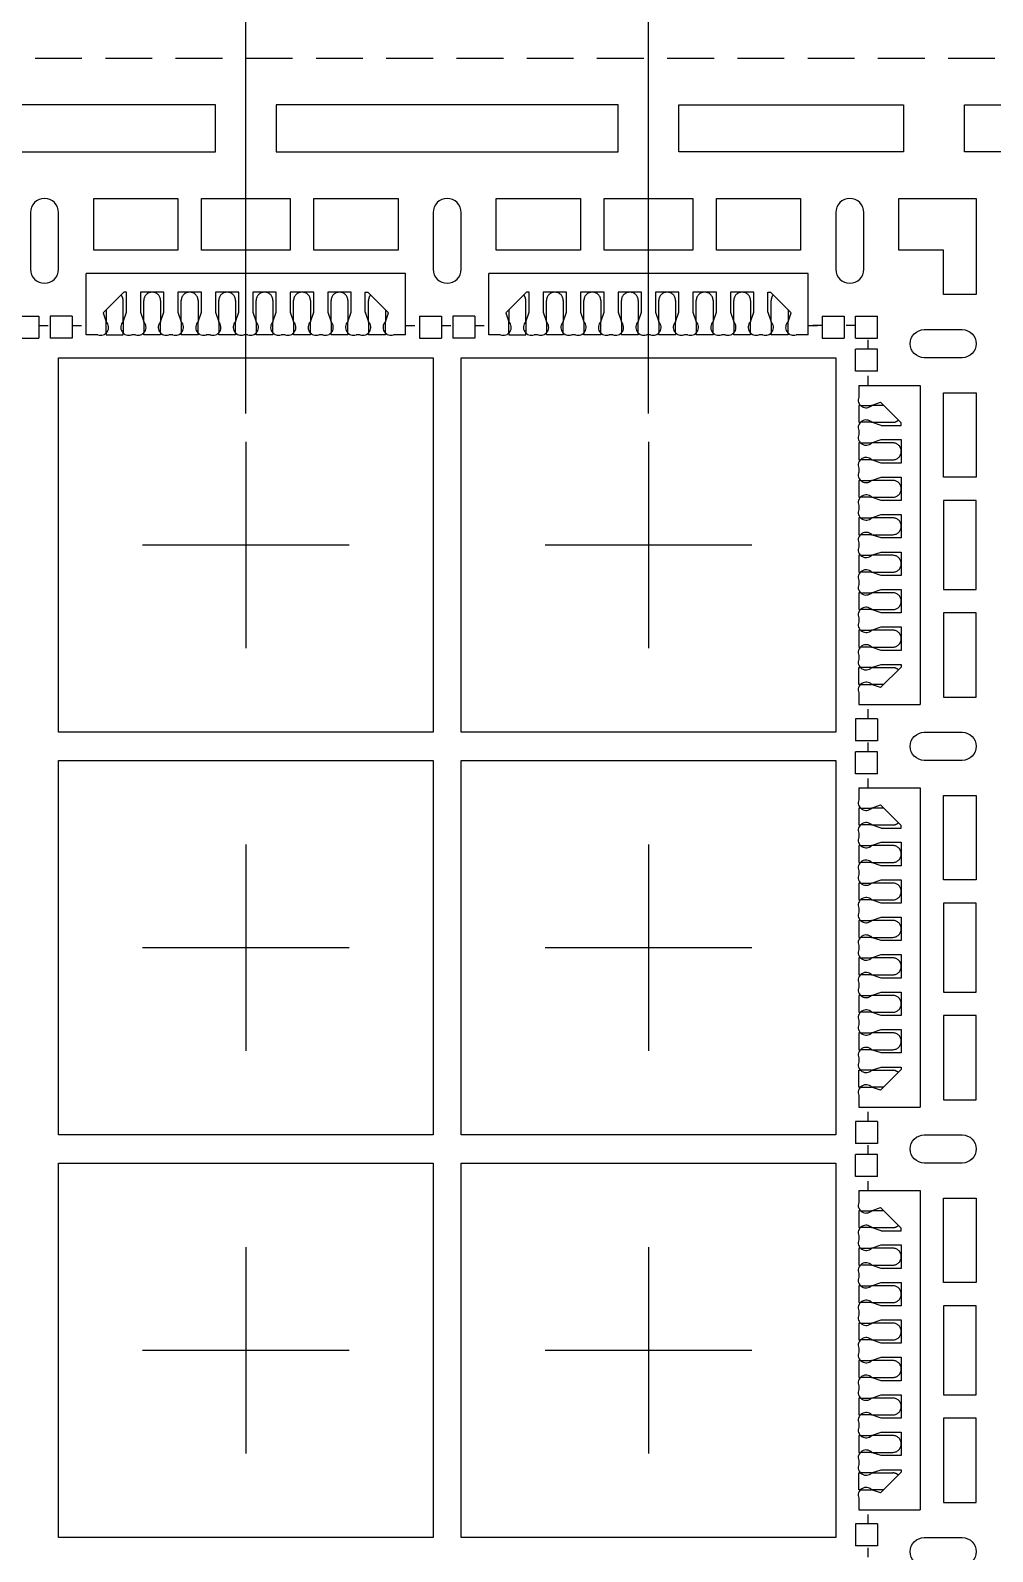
# Model space of a CAD drawing. Extents: x -140 to 1972, y -487 to -95.
# Drawn here: x 1821.34 to 1831.61, y -297.09 to -280.85 of the extents above; entities that cross this region are included whole.
import ezdxf

# ---------------------------------------------------------------- set-up
doc = ezdxf.new("R2010")
doc.units = 0
doc.header["$LTSCALE"] = 5
doc.header["$MEASUREMENT"] = 0
doc.linetypes.add('CENTER', pattern=[2, 1.25, -0.25, 0.25, -0.25])
doc.linetypes.add('HIDDEN', pattern=[0.375, 0.25, -0.125])
doc.layers.get('0').update_dxf_attribs({"linetype": 'CONTINUOUS'})
doc.layers.add('1', color=7, linetype='CONTINUOUS')
doc.layers.add('1D', color=4, linetype='CONTINUOUS')

msp = doc.modelspace()

# ---------------------------------------------------------------- linework, layer by layer
for p, q in [((1830.15, -283.898, -0.029), (1830.385, -283.898, -0.029)), ((1830.15, -284.133, -0.029), (1830.15, -283.898, -0.029)), ((1830.385, -284.133, -0.029), (1830.385, -283.898, -0.029)), ((1830.15, -284.133, -0.029), (1830.385, -284.133, -0.029))]:
    msp.add_line(p, q)
at = {"layer": '1', "color": 7}
for p, q in [((1825.345, -283.443, -0.029), (1821.935, -283.443, -0.029)), ((1821.935, -284.098, -0.029), (1821.935, -283.443, -0.029)), ((1825.345, -284.098, -0.029), (1825.345, -283.443, -0.029)), ((1829.645, -283.443, -0.029), (1826.235, -283.443, -0.029)), ((1826.235, -284.098, -0.029), (1826.235, -283.443, -0.029)), ((1829.645, -284.098, -0.029), (1829.645, -283.443, -0.029)), ((1822.365, -283.643, -0.029), (1822.337, -283.643, -0.029)), ((1822.765, -283.643, -0.029), (1822.515, -283.643, -0.029)), ((1823.165, -283.643, -0.029), (1822.915, -283.643, -0.029)), ((1823.565, -283.643, -0.029), (1823.315, -283.643, -0.029)), ((1823.965, -283.643, -0.029), (1823.715, -283.643, -0.029)), ((1824.365, -283.643, -0.029), (1824.115, -283.643, -0.029)), ((1824.765, -283.643, -0.029), (1824.515, -283.643, -0.029)), ((1824.915, -283.643, -0.029), (1824.942, -283.643, -0.029)), ((1826.665, -283.643, -0.029), (1826.637, -283.643, -0.029)), ((1827.065, -283.643, -0.029), (1826.815, -283.643, -0.029)), ((1827.465, -283.643, -0.029), (1827.215, -283.643, -0.029)), ((1827.865, -283.643, -0.029), (1827.615, -283.643, -0.029)), ((1828.265, -283.643, -0.029), (1828.015, -283.643, -0.029)), ((1828.665, -283.643, -0.029), (1828.415, -283.643, -0.029)), ((1829.065, -283.643, -0.029), (1828.815, -283.643, -0.029)), ((1829.215, -283.643, -0.029), (1829.242, -283.643, -0.029)), ((1830.185, -284.638, -0.029), (1830.84, -284.638, -0.029)), ((1830.84, -284.638, -0.029), (1830.84, -288.048, -0.029)), ((1830.64, -285.068, -0.029), (1830.64, -285.04, -0.029)), ((1830.64, -285.218, -0.029), (1830.64, -285.468, -0.029)), ((1830.64, -285.618, -0.029), (1830.64, -285.868, -0.029)), ((1830.64, -286.018, -0.029), (1830.64, -286.268, -0.029)), ((1830.64, -286.418, -0.029), (1830.64, -286.668, -0.029)), ((1830.64, -286.818, -0.029), (1830.64, -287.068, -0.029)), ((1830.64, -287.218, -0.029), (1830.64, -287.468, -0.029)), ((1830.64, -287.618, -0.029), (1830.64, -287.646, -0.029)), ((1830.185, -288.048, -0.029), (1830.84, -288.048, -0.029)), ((1830.185, -288.938, -0.029), (1830.84, -288.938, -0.029)), ((1830.84, -288.938, -0.029), (1830.84, -292.348, -0.029)), ((1830.64, -289.368, -0.029), (1830.64, -289.34, -0.029)), ((1830.64, -289.518, -0.029), (1830.64, -289.768, -0.029)), ((1830.64, -289.918, -0.029), (1830.64, -290.168, -0.029)), ((1830.64, -290.318, -0.029), (1830.64, -290.568, -0.029)), ((1830.64, -290.718, -0.029), (1830.64, -290.968, -0.029)), ((1830.64, -291.118, -0.029), (1830.64, -291.368, -0.029)), ((1830.64, -291.518, -0.029), (1830.64, -291.768, -0.029)), ((1830.64, -291.918, -0.029), (1830.64, -291.946, -0.029)), ((1830.185, -292.348, -0.029), (1830.84, -292.348, -0.029)), ((1830.185, -293.238, -0.029), (1830.84, -293.238, -0.029)), ((1830.84, -293.238, -0.029), (1830.84, -296.648, -0.029)), ((1830.64, -293.668, -0.029), (1830.64, -293.64, -0.029)), ((1830.64, -293.818, -0.029), (1830.64, -294.068, -0.029)), ((1830.64, -294.218, -0.029), (1830.64, -294.468, -0.029)), ((1830.64, -294.618, -0.029), (1830.64, -294.868, -0.029)), ((1830.64, -295.018, -0.029), (1830.64, -295.268, -0.029)), ((1830.64, -295.418, -0.029), (1830.64, -295.668, -0.029)), ((1830.64, -295.818, -0.029), (1830.64, -296.068, -0.029)), ((1830.64, -296.218, -0.029), (1830.64, -296.246, -0.029)), ((1830.185, -296.648, -0.029), (1830.84, -296.648, -0.029))]:
    msp.add_line(p, q, dxfattribs=at)
at = {"layer": '1'}
for p, q in [((1822.337, -283.643, -0.029), (1822.116, -283.863, -0.029)), ((1822.365, -283.858, -0.029), (1822.365, -283.643, -0.029)), ((1822.515, -283.643, -0.029), (1822.515, -283.858, -0.029)), ((1822.765, -283.858, -0.029), (1822.765, -283.643, -0.029)), ((1822.915, -283.643, -0.029), (1822.915, -283.858, -0.029)), ((1823.165, -283.858, -0.029), (1823.165, -283.643, -0.029)), ((1823.315, -283.643, -0.029), (1823.315, -283.858, -0.029)), ((1823.565, -283.858, -0.029), (1823.565, -283.643, -0.029)), ((1823.715, -283.643, -0.029), (1823.715, -283.858, -0.029)), ((1823.965, -283.858, -0.029), (1823.965, -283.643, -0.029)), ((1824.115, -283.643, -0.029), (1824.115, -283.858, -0.029)), ((1824.365, -283.858, -0.029), (1824.365, -283.643, -0.029)), ((1824.515, -283.643, -0.029), (1824.515, -283.858, -0.029)), ((1824.765, -283.858, -0.029), (1824.765, -283.643, -0.029)), ((1824.915, -283.858, -0.029), (1824.915, -283.643, -0.029)), ((1824.942, -283.643, -0.029), (1825.163, -283.863, -0.029)), ((1826.637, -283.643, -0.029), (1826.416, -283.863, -0.029)), ((1826.665, -283.858, -0.029), (1826.665, -283.643, -0.029)), ((1826.815, -283.643, -0.029), (1826.815, -283.858, -0.029)), ((1827.065, -283.858, -0.029), (1827.065, -283.643, -0.029)), ((1827.215, -283.643, -0.029), (1827.215, -283.858, -0.029)), ((1827.465, -283.858, -0.029), (1827.465, -283.643, -0.029)), ((1827.615, -283.643, -0.029), (1827.615, -283.858, -0.029)), ((1827.865, -283.858, -0.029), (1827.865, -283.643, -0.029)), ((1828.015, -283.643, -0.029), (1828.015, -283.858, -0.029)), ((1828.265, -283.858, -0.029), (1828.265, -283.643, -0.029)), ((1828.415, -283.643, -0.029), (1828.415, -283.858, -0.029)), ((1828.665, -283.858, -0.029), (1828.665, -283.643, -0.029)), ((1828.815, -283.643, -0.029), (1828.815, -283.858, -0.029)), ((1829.065, -283.858, -0.029), (1829.065, -283.643, -0.029)), ((1829.215, -283.858, -0.029), (1829.215, -283.643, -0.029)), ((1829.242, -283.643, -0.029), (1829.463, -283.863, -0.029)), ((1821.195, -283.898, -0.029), (1821.43, -283.898, -0.029)), ((1821.43, -283.898, -0.029), (1821.43, -284.133, -0.029)), ((1821.55, -283.898, -0.029), (1821.55, -284.133, -0.029)), ((1821.785, -283.898, -0.029), (1821.55, -283.898, -0.029)), ((1821.785, -283.898, -0.029), (1821.785, -284.133, -0.029)), ((1822.116, -283.863, -0.029), (1822.15, -283.959, -0.029)), ((1822.15, -284.079, -0.029), (1822.15, -283.959, -0.029)), ((1822.33, -283.959, -0.029), (1822.365, -283.858, -0.029)), ((1822.33, -283.959, -0.029), (1822.33, -284.079, -0.029)), ((1822.515, -283.858, -0.029), (1822.55, -283.959, -0.029)), ((1822.55, -283.959, -0.029), (1822.55, -284.079, -0.029)), ((1822.73, -283.959, -0.029), (1822.765, -283.858, -0.029)), ((1822.73, -284.079, -0.029), (1822.73, -283.959, -0.029)), ((1822.915, -283.858, -0.029), (1822.95, -283.959, -0.029)), ((1822.95, -283.959, -0.029), (1822.95, -284.079, -0.029)), ((1823.13, -283.959, -0.029), (1823.165, -283.858, -0.029)), ((1823.13, -284.079, -0.029), (1823.13, -283.959, -0.029)), ((1823.315, -283.858, -0.029), (1823.35, -283.959, -0.029)), ((1823.35, -283.959, -0.029), (1823.35, -284.079, -0.029)), ((1823.53, -283.959, -0.029), (1823.565, -283.858, -0.029)), ((1823.53, -284.079, -0.029), (1823.53, -283.959, -0.029)), ((1823.715, -283.858, -0.029), (1823.75, -283.959, -0.029)), ((1823.75, -283.959, -0.029), (1823.75, -284.079, -0.029)), ((1823.93, -283.959, -0.029), (1823.965, -283.858, -0.029)), ((1823.93, -284.079, -0.029), (1823.93, -283.959, -0.029)), ((1824.115, -283.858, -0.029), (1824.15, -283.959, -0.029)), ((1824.15, -283.959, -0.029), (1824.15, -284.079, -0.029)), ((1824.33, -283.959, -0.029), (1824.365, -283.858, -0.029)), ((1824.33, -284.079, -0.029), (1824.33, -283.959, -0.029)), ((1824.515, -283.858, -0.029), (1824.55, -283.959, -0.029)), ((1824.55, -283.959, -0.029), (1824.55, -284.079, -0.029)), ((1824.73, -283.959, -0.029), (1824.765, -283.858, -0.029)), ((1824.73, -284.079, -0.029), (1824.73, -283.959, -0.029)), ((1824.915, -283.858, -0.029), (1824.95, -283.959, -0.029)), ((1824.95, -283.959, -0.029), (1824.95, -284.079, -0.029)), ((1825.13, -283.959, -0.029), (1825.163, -283.863, -0.029)), ((1825.13, -284.079, -0.029), (1825.13, -283.959, -0.029)), ((1825.495, -283.898, -0.029), (1825.495, -284.133, -0.029)), ((1825.495, -283.898, -0.029), (1825.73, -283.898, -0.029)), ((1825.73, -283.898, -0.029), (1825.73, -284.133, -0.029)), ((1825.85, -283.898, -0.029), (1825.85, -284.133, -0.029)), ((1826.085, -283.898, -0.029), (1825.85, -283.898, -0.029)), ((1826.085, -283.898, -0.029), (1826.085, -284.133, -0.029)), ((1826.416, -283.863, -0.029), (1826.45, -283.959, -0.029)), ((1826.45, -284.079, -0.029), (1826.45, -283.959, -0.029)), ((1826.63, -283.959, -0.029), (1826.665, -283.858, -0.029)), ((1826.63, -283.959, -0.029), (1826.63, -284.079, -0.029)), ((1826.815, -283.858, -0.029), (1826.85, -283.959, -0.029)), ((1826.85, -283.959, -0.029), (1826.85, -284.079, -0.029)), ((1827.03, -283.959, -0.029), (1827.065, -283.858, -0.029)), ((1827.03, -284.079, -0.029), (1827.03, -283.959, -0.029)), ((1827.215, -283.858, -0.029), (1827.25, -283.959, -0.029)), ((1827.25, -283.959, -0.029), (1827.25, -284.079, -0.029)), ((1827.43, -283.959, -0.029), (1827.465, -283.858, -0.029)), ((1827.43, -284.079, -0.029), (1827.43, -283.959, -0.029)), ((1827.615, -283.858, -0.029), (1827.65, -283.959, -0.029)), ((1827.65, -283.959, -0.029), (1827.65, -284.079, -0.029)), ((1827.83, -283.959, -0.029), (1827.865, -283.858, -0.029)), ((1827.83, -284.079, -0.029), (1827.83, -283.959, -0.029)), ((1828.015, -283.858, -0.029), (1828.05, -283.959, -0.029)), ((1828.05, -283.959, -0.029), (1828.05, -284.079, -0.029)), ((1828.23, -283.959, -0.029), (1828.265, -283.858, -0.029)), ((1828.23, -284.079, -0.029), (1828.23, -283.959, -0.029)), ((1828.415, -283.858, -0.029), (1828.45, -283.959, -0.029)), ((1828.45, -283.959, -0.029), (1828.45, -284.079, -0.029)), ((1828.63, -283.959, -0.029), (1828.665, -283.858, -0.029)), ((1828.63, -284.079, -0.029), (1828.63, -283.959, -0.029)), ((1828.815, -283.858, -0.029), (1828.85, -283.959, -0.029)), ((1828.85, -283.959, -0.029), (1828.85, -284.079, -0.029)), ((1829.03, -283.959, -0.029), (1829.065, -283.858, -0.029)), ((1829.03, -284.079, -0.029), (1829.03, -283.959, -0.029)), ((1829.215, -283.858, -0.029), (1829.25, -283.959, -0.029)), ((1829.25, -283.959, -0.029), (1829.25, -284.079, -0.029)), ((1829.43, -283.959, -0.029), (1829.463, -283.863, -0.029)), ((1829.43, -284.079, -0.029), (1829.43, -283.959, -0.029)), ((1829.795, -283.898, -0.029), (1830.03, -283.898, -0.029)), ((1829.795, -283.898, -0.029), (1829.795, -284.133, -0.029)), ((1830.03, -283.898, -0.029), (1830.03, -284.133, -0.029)), ((1822.061, -284.098, -0.029), (1821.935, -284.098, -0.029)), ((1822.461, -284.098, -0.029), (1822.418, -284.098, -0.029)), ((1822.861, -284.098, -0.029), (1822.818, -284.098, -0.029)), ((1823.261, -284.098, -0.029), (1823.218, -284.098, -0.029)), ((1823.661, -284.098, -0.029), (1823.618, -284.098, -0.029)), ((1824.061, -284.098, -0.029), (1824.018, -284.098, -0.029)), ((1824.461, -284.098, -0.029), (1824.418, -284.098, -0.029)), ((1824.861, -284.098, -0.029), (1824.818, -284.098, -0.029)), ((1825.345, -284.098, -0.029), (1825.218, -284.098, -0.029)), ((1826.361, -284.098, -0.029), (1826.235, -284.098, -0.029)), ((1826.761, -284.098, -0.029), (1826.718, -284.098, -0.029)), ((1827.161, -284.098, -0.029), (1827.118, -284.098, -0.029)), ((1827.561, -284.098, -0.029), (1827.518, -284.098, -0.029)), ((1827.961, -284.098, -0.029), (1827.918, -284.098, -0.029)), ((1828.361, -284.098, -0.029), (1828.318, -284.098, -0.029)), ((1828.761, -284.098, -0.029), (1828.718, -284.098, -0.029)), ((1829.161, -284.098, -0.029), (1829.118, -284.098, -0.029)), ((1829.645, -284.098, -0.029), (1829.518, -284.098, -0.029)), ((1821.195, -284.133, -0.029), (1821.43, -284.133, -0.029)), ((1821.785, -284.133, -0.029), (1821.55, -284.133, -0.029)), ((1825.495, -284.133, -0.029), (1825.73, -284.133, -0.029)), ((1826.085, -284.133, -0.029), (1825.85, -284.133, -0.029)), ((1829.795, -284.133, -0.029), (1830.03, -284.133, -0.029)), ((1830.15, -284.488, -0.029), (1830.15, -284.253, -0.029)), ((1830.385, -284.253, -0.029), (1830.15, -284.253, -0.029)), ((1830.385, -284.488, -0.029), (1830.385, -284.253, -0.029)), ((1830.385, -284.488, -0.029), (1830.15, -284.488, -0.029)), ((1830.185, -284.638, -0.029), (1830.185, -284.764, -0.029)), ((1830.204, -284.853, -0.029), (1830.323, -284.853, -0.029)), ((1830.323, -284.853, -0.029), (1830.419, -284.819, -0.029)), ((1830.64, -285.04, -0.029), (1830.419, -284.819, -0.029)), ((1830.323, -285.033, -0.029), (1830.204, -285.033, -0.029)), ((1830.425, -285.068, -0.029), (1830.323, -285.033, -0.029)), ((1830.425, -285.068, -0.029), (1830.64, -285.068, -0.029)), ((1830.185, -285.121, -0.029), (1830.185, -285.164, -0.029)), ((1830.204, -285.253, -0.029), (1830.323, -285.253, -0.029)), ((1830.323, -285.253, -0.029), (1830.425, -285.218, -0.029)), ((1830.425, -285.218, -0.029), (1830.64, -285.218, -0.029)), ((1830.185, -285.521, -0.029), (1830.185, -285.564, -0.029)), ((1830.323, -285.433, -0.029), (1830.204, -285.433, -0.029)), ((1830.425, -285.468, -0.029), (1830.323, -285.433, -0.029)), ((1830.64, -285.468, -0.029), (1830.425, -285.468, -0.029)), ((1830.204, -285.653, -0.029), (1830.323, -285.653, -0.029)), ((1830.323, -285.653, -0.029), (1830.425, -285.618, -0.029)), ((1830.425, -285.618, -0.029), (1830.64, -285.618, -0.029)), ((1830.323, -285.833, -0.029), (1830.204, -285.833, -0.029)), ((1830.425, -285.868, -0.029), (1830.323, -285.833, -0.029)), ((1830.64, -285.868, -0.029), (1830.425, -285.868, -0.029)), ((1830.185, -285.921, -0.029), (1830.185, -285.964, -0.029)), ((1830.204, -286.053, -0.029), (1830.323, -286.053, -0.029)), ((1830.323, -286.053, -0.029), (1830.425, -286.018, -0.029)), ((1830.425, -286.018, -0.029), (1830.64, -286.018, -0.029)), ((1830.323, -286.233, -0.029), (1830.204, -286.233, -0.029)), ((1830.425, -286.268, -0.029), (1830.323, -286.233, -0.029)), ((1830.185, -286.321, -0.029), (1830.185, -286.364, -0.029)), ((1830.64, -286.268, -0.029), (1830.425, -286.268, -0.029)), ((1830.204, -286.453, -0.029), (1830.323, -286.453, -0.029)), ((1830.323, -286.453, -0.029), (1830.425, -286.418, -0.029)), ((1830.425, -286.418, -0.029), (1830.64, -286.418, -0.029)), ((1830.185, -286.721, -0.029), (1830.185, -286.764, -0.029)), ((1830.323, -286.633, -0.029), (1830.204, -286.633, -0.029)), ((1830.425, -286.668, -0.029), (1830.323, -286.633, -0.029)), ((1830.64, -286.668, -0.029), (1830.425, -286.668, -0.029)), ((1830.204, -286.853, -0.029), (1830.323, -286.853, -0.029)), ((1830.323, -286.853, -0.029), (1830.425, -286.818, -0.029)), ((1830.425, -286.818, -0.029), (1830.64, -286.818, -0.029)), ((1830.323, -287.033, -0.029), (1830.204, -287.033, -0.029)), ((1830.425, -287.068, -0.029), (1830.323, -287.033, -0.029)), ((1830.185, -287.121, -0.029), (1830.185, -287.164, -0.029)), ((1830.64, -287.068, -0.029), (1830.425, -287.068, -0.029)), ((1830.204, -287.253, -0.029), (1830.323, -287.253, -0.029)), ((1830.323, -287.253, -0.029), (1830.425, -287.218, -0.029)), ((1830.425, -287.218, -0.029), (1830.64, -287.218, -0.029)), ((1830.185, -287.521, -0.029), (1830.185, -287.564, -0.029)), ((1830.323, -287.433, -0.029), (1830.204, -287.433, -0.029)), ((1830.425, -287.468, -0.029), (1830.323, -287.433, -0.029)), ((1830.64, -287.468, -0.029), (1830.425, -287.468, -0.029)), ((1830.323, -287.653, -0.029), (1830.204, -287.653, -0.029)), ((1830.323, -287.653, -0.029), (1830.425, -287.618, -0.029)), ((1830.64, -287.646, -0.029), (1830.419, -287.866, -0.029)), ((1830.425, -287.618, -0.029), (1830.64, -287.618, -0.029)), ((1830.204, -287.833, -0.029), (1830.323, -287.833, -0.029)), ((1830.419, -287.866, -0.029), (1830.323, -287.833, -0.029)), ((1830.185, -287.921, -0.029), (1830.185, -288.048, -0.029)), ((1830.15, -288.198, -0.029), (1830.15, -288.433, -0.029)), ((1830.385, -288.198, -0.029), (1830.15, -288.198, -0.029)), ((1830.385, -288.198, -0.029), (1830.385, -288.433, -0.029)), ((1830.385, -288.433, -0.029), (1830.15, -288.433, -0.029)), ((1830.15, -288.788, -0.029), (1830.15, -288.553, -0.029)), ((1830.385, -288.553, -0.029), (1830.15, -288.553, -0.029)), ((1830.385, -288.788, -0.029), (1830.385, -288.553, -0.029)), ((1830.385, -288.788, -0.029), (1830.15, -288.788, -0.029)), ((1830.185, -288.938, -0.029), (1830.185, -289.064, -0.029)), ((1830.204, -289.153, -0.029), (1830.323, -289.153, -0.029)), ((1830.323, -289.153, -0.029), (1830.419, -289.119, -0.029)), ((1830.64, -289.34, -0.029), (1830.419, -289.119, -0.029)), ((1830.185, -289.421, -0.029), (1830.185, -289.464, -0.029)), ((1830.323, -289.333, -0.029), (1830.204, -289.333, -0.029)), ((1830.425, -289.368, -0.029), (1830.323, -289.333, -0.029)), ((1830.425, -289.368, -0.029), (1830.64, -289.368, -0.029)), ((1830.204, -289.553, -0.029), (1830.323, -289.553, -0.029)), ((1830.323, -289.553, -0.029), (1830.425, -289.518, -0.029)), ((1830.425, -289.518, -0.029), (1830.64, -289.518, -0.029)), ((1830.323, -289.733, -0.029), (1830.204, -289.733, -0.029)), ((1830.425, -289.768, -0.029), (1830.323, -289.733, -0.029)), ((1830.64, -289.768, -0.029), (1830.425, -289.768, -0.029)), ((1830.185, -289.821, -0.029), (1830.185, -289.864, -0.029)), ((1830.204, -289.953, -0.029), (1830.323, -289.953, -0.029)), ((1830.323, -289.953, -0.029), (1830.425, -289.918, -0.029)), ((1830.425, -289.918, -0.029), (1830.64, -289.918, -0.029)), ((1830.323, -290.133, -0.029), (1830.204, -290.133, -0.029)), ((1830.425, -290.168, -0.029), (1830.323, -290.133, -0.029)), ((1830.185, -290.221, -0.029), (1830.185, -290.264, -0.029)), ((1830.64, -290.168, -0.029), (1830.425, -290.168, -0.029)), ((1830.204, -290.353, -0.029), (1830.323, -290.353, -0.029)), ((1830.323, -290.353, -0.029), (1830.425, -290.318, -0.029)), ((1830.425, -290.318, -0.029), (1830.64, -290.318, -0.029)), ((1830.323, -290.533, -0.029), (1830.204, -290.533, -0.029)), ((1830.425, -290.568, -0.029), (1830.323, -290.533, -0.029)), ((1830.64, -290.568, -0.029), (1830.425, -290.568, -0.029)), ((1830.185, -290.621, -0.029), (1830.185, -290.664, -0.029)), ((1830.204, -290.753, -0.029), (1830.323, -290.753, -0.029)), ((1830.323, -290.753, -0.029), (1830.425, -290.718, -0.029)), ((1830.425, -290.718, -0.029), (1830.64, -290.718, -0.029)), ((1830.323, -290.933, -0.029), (1830.204, -290.933, -0.029)), ((1830.425, -290.968, -0.029), (1830.323, -290.933, -0.029)), ((1830.185, -291.021, -0.029), (1830.185, -291.064, -0.029)), ((1830.64, -290.968, -0.029), (1830.425, -290.968, -0.029)), ((1830.204, -291.153, -0.029), (1830.323, -291.153, -0.029)), ((1830.323, -291.153, -0.029), (1830.425, -291.118, -0.029)), ((1830.425, -291.118, -0.029), (1830.64, -291.118, -0.029)), ((1830.185, -291.421, -0.029), (1830.185, -291.464, -0.029)), ((1830.323, -291.333, -0.029), (1830.204, -291.333, -0.029)), ((1830.425, -291.368, -0.029), (1830.323, -291.333, -0.029)), ((1830.64, -291.368, -0.029), (1830.425, -291.368, -0.029)), ((1830.204, -291.553, -0.029), (1830.323, -291.553, -0.029)), ((1830.323, -291.553, -0.029), (1830.425, -291.518, -0.029)), ((1830.425, -291.518, -0.029), (1830.64, -291.518, -0.029)), ((1830.323, -291.733, -0.029), (1830.204, -291.733, -0.029)), ((1830.425, -291.768, -0.029), (1830.323, -291.733, -0.029)), ((1830.185, -291.821, -0.029), (1830.185, -291.864, -0.029)), ((1830.323, -291.953, -0.029), (1830.425, -291.918, -0.029)), ((1830.64, -291.768, -0.029), (1830.425, -291.768, -0.029)), ((1830.425, -291.918, -0.029), (1830.64, -291.918, -0.029)), ((1830.323, -291.953, -0.029), (1830.204, -291.953, -0.029)), ((1830.64, -291.946, -0.029), (1830.419, -292.166, -0.029)), ((1830.185, -292.221, -0.029), (1830.185, -292.348, -0.029)), ((1830.204, -292.133, -0.029), (1830.323, -292.133, -0.029)), ((1830.419, -292.166, -0.029), (1830.323, -292.133, -0.029)), ((1830.15, -292.498, -0.029), (1830.15, -292.733, -0.029)), ((1830.385, -292.498, -0.029), (1830.15, -292.498, -0.029)), ((1830.385, -292.498, -0.029), (1830.385, -292.733, -0.029)), ((1830.385, -292.733, -0.029), (1830.15, -292.733, -0.029)), ((1830.15, -293.088, -0.029), (1830.15, -292.853, -0.029)), ((1830.385, -292.853, -0.029), (1830.15, -292.853, -0.029)), ((1830.385, -293.088, -0.029), (1830.385, -292.853, -0.029)), ((1830.385, -293.088, -0.029), (1830.15, -293.088, -0.029)), ((1830.185, -293.238, -0.029), (1830.185, -293.364, -0.029)), ((1830.204, -293.453, -0.029), (1830.323, -293.453, -0.029)), ((1830.323, -293.453, -0.029), (1830.419, -293.419, -0.029)), ((1830.64, -293.64, -0.029), (1830.419, -293.419, -0.029)), ((1830.323, -293.633, -0.029), (1830.204, -293.633, -0.029)), ((1830.425, -293.668, -0.029), (1830.323, -293.633, -0.029)), ((1830.425, -293.668, -0.029), (1830.64, -293.668, -0.029)), ((1830.185, -293.721, -0.029), (1830.185, -293.764, -0.029)), ((1830.204, -293.853, -0.029), (1830.323, -293.853, -0.029)), ((1830.323, -293.853, -0.029), (1830.425, -293.818, -0.029)), ((1830.425, -293.818, -0.029), (1830.64, -293.818, -0.029)), ((1830.185, -294.121, -0.029), (1830.185, -294.164, -0.029)), ((1830.323, -294.033, -0.029), (1830.204, -294.033, -0.029)), ((1830.425, -294.068, -0.029), (1830.323, -294.033, -0.029)), ((1830.64, -294.068, -0.029), (1830.425, -294.068, -0.029)), ((1830.204, -294.253, -0.029), (1830.323, -294.253, -0.029)), ((1830.323, -294.253, -0.029), (1830.425, -294.218, -0.029)), ((1830.425, -294.218, -0.029), (1830.64, -294.218, -0.029)), ((1830.323, -294.433, -0.029), (1830.204, -294.433, -0.029)), ((1830.425, -294.468, -0.029), (1830.323, -294.433, -0.029)), ((1830.64, -294.468, -0.029), (1830.425, -294.468, -0.029)), ((1830.185, -294.521, -0.029), (1830.185, -294.564, -0.029)), ((1830.204, -294.653, -0.029), (1830.323, -294.653, -0.029)), ((1830.323, -294.653, -0.029), (1830.425, -294.618, -0.029)), ((1830.425, -294.618, -0.029), (1830.64, -294.618, -0.029)), ((1830.323, -294.833, -0.029), (1830.204, -294.833, -0.029)), ((1830.425, -294.868, -0.029), (1830.323, -294.833, -0.029)), ((1830.185, -294.921, -0.029), (1830.185, -294.964, -0.029)), ((1830.64, -294.868, -0.029), (1830.425, -294.868, -0.029)), ((1830.204, -295.053, -0.029), (1830.323, -295.053, -0.029)), ((1830.323, -295.053, -0.029), (1830.425, -295.018, -0.029)), ((1830.425, -295.018, -0.029), (1830.64, -295.018, -0.029)), ((1830.185, -295.321, -0.029), (1830.185, -295.364, -0.029)), ((1830.323, -295.233, -0.029), (1830.204, -295.233, -0.029)), ((1830.425, -295.268, -0.029), (1830.323, -295.233, -0.029)), ((1830.64, -295.268, -0.029), (1830.425, -295.268, -0.029)), ((1830.204, -295.453, -0.029), (1830.323, -295.453, -0.029)), ((1830.323, -295.453, -0.029), (1830.425, -295.418, -0.029)), ((1830.425, -295.418, -0.029), (1830.64, -295.418, -0.029)), ((1830.323, -295.633, -0.029), (1830.204, -295.633, -0.029)), ((1830.425, -295.668, -0.029), (1830.323, -295.633, -0.029)), ((1830.185, -295.721, -0.029), (1830.185, -295.764, -0.029)), ((1830.323, -295.853, -0.029), (1830.425, -295.818, -0.029)), ((1830.64, -295.668, -0.029), (1830.425, -295.668, -0.029)), ((1830.425, -295.818, -0.029), (1830.64, -295.818, -0.029)), ((1830.204, -295.853, -0.029), (1830.323, -295.853, -0.029)), ((1830.185, -296.121, -0.029), (1830.185, -296.164, -0.029)), ((1830.323, -296.033, -0.029), (1830.204, -296.033, -0.029)), ((1830.425, -296.068, -0.029), (1830.323, -296.033, -0.029)), ((1830.64, -296.068, -0.029), (1830.425, -296.068, -0.029)), ((1830.323, -296.253, -0.029), (1830.204, -296.253, -0.029)), ((1830.323, -296.253, -0.029), (1830.425, -296.218, -0.029)), ((1830.64, -296.246, -0.029), (1830.419, -296.466, -0.029)), ((1830.425, -296.218, -0.029), (1830.64, -296.218, -0.029)), ((1830.204, -296.433, -0.029), (1830.323, -296.433, -0.029)), ((1830.419, -296.466, -0.029), (1830.323, -296.433, -0.029)), ((1830.185, -296.521, -0.029), (1830.185, -296.648, -0.029)), ((1830.15, -296.798, -0.029), (1830.15, -297.033, -0.029)), ((1830.385, -296.798, -0.029), (1830.15, -296.798, -0.029)), ((1830.385, -296.798, -0.029), (1830.385, -297.033, -0.029)), ((1830.385, -297.033, -0.029), (1830.15, -297.033, -0.029))]:
    msp.add_line(p, q, dxfattribs=at)
at = {"layer": '1', "ltscale": 10, "elevation": -0.029}
for points in [[(1819.665, -282.143), (1823.315, -282.143), (1823.315, -281.643), (1819.665, -281.643)], [(1823.965, -282.143), (1827.615, -282.143), (1827.615, -281.643), (1823.965, -281.643)], [(1828.265, -282.143), (1828.265, -281.643), (1830.665, -281.643), (1830.665, -282.143)], [(1831.94, -282.618), (1831.94, -282.143), (1831.315, -282.143), (1831.315, -281.643), (1832.44, -281.643), (1832.44, -282.618)], [(1822.015, -283.193), (1822.015, -282.643), (1822.915, -282.643), (1822.915, -283.193)], [(1823.165, -283.193), (1823.165, -282.643), (1824.115, -282.643), (1824.115, -283.193)], [(1824.365, -283.193), (1824.365, -282.643), (1825.265, -282.643), (1825.265, -283.193)], [(1826.315, -283.193), (1826.315, -282.643), (1827.215, -282.643), (1827.215, -283.193)], [(1827.465, -283.193), (1827.465, -282.643), (1828.415, -282.643), (1828.415, -283.193)], [(1828.665, -283.193), (1828.665, -282.643), (1829.565, -282.643), (1829.565, -283.193)], [(1831.44, -285.618), (1831.09, -285.618), (1831.09, -284.718), (1831.44, -284.718)], [(1831.44, -285.868), (1831.09, -285.868), (1831.09, -286.818), (1831.44, -286.818)], [(1831.09, -287.068), (1831.09, -287.968), (1831.44, -287.968), (1831.44, -287.068)], [(1831.44, -289.918), (1831.09, -289.918), (1831.09, -289.018), (1831.44, -289.018)], [(1831.44, -290.168), (1831.09, -290.168), (1831.09, -291.118), (1831.44, -291.118)], [(1831.09, -291.368), (1831.09, -292.268), (1831.44, -292.268), (1831.44, -291.368)], [(1831.44, -294.218), (1831.09, -294.218), (1831.09, -293.318), (1831.44, -293.318)], [(1831.44, -294.468), (1831.09, -294.468), (1831.09, -295.418), (1831.44, -295.418)], [(1831.09, -295.668), (1831.09, -296.568), (1831.44, -296.568), (1831.44, -295.668)]]:
    msp.add_lwpolyline(points, close=True, dxfattribs=at)
for points in [[(1821.64, -283.398), (1821.64, -282.793, 1), (1821.34, -282.793), (1821.34, -283.398, 1)], [(1825.94, -283.398), (1825.94, -282.793, 1), (1825.64, -282.793), (1825.64, -283.398, 1)], [(1830.24, -283.398), (1830.24, -282.793, 1), (1829.94, -282.793), (1829.94, -283.398, 1)], [(1830.885, -284.043), (1831.29, -284.043, -1), (1831.29, -284.343), (1830.885, -284.343, -1)], [(1830.885, -288.343), (1831.29, -288.343, -1), (1831.29, -288.643), (1830.885, -288.643, -1)], [(1830.885, -292.643), (1831.29, -292.643, -1), (1831.29, -292.943), (1830.885, -292.943, -1)], [(1830.885, -296.943), (1831.29, -296.943, -1), (1831.29, -297.243), (1830.885, -297.243, -1)]]:
    msp.add_lwpolyline(points, format="xyb", close=True, dxfattribs=at)
at = {"layer": '1', "elevation": -0.029}
msp.add_lwpolyline([(1830.615, -283.193), (1830.615, -282.643), (1831.44, -282.643), (1831.44, -283.668), (1831.09, -283.668), (1831.09, -283.193)], close=True, dxfattribs=at)
at = {"layer": '1'}
for centre, start, end in [((1822.09, -284.019, -0.029), 249.5408, 45.2841), ((1822.389, -284.019, -0.029), 134.7159, 290.4592), ((1822.49, -284.019, -0.029), 249.5408, 45.2841), ((1822.789, -284.019, -0.029), 134.7159, 290.4592), ((1822.89, -284.019, -0.029), 249.5408, 45.2841), ((1823.189, -284.019, -0.029), 134.7159, 290.4592), ((1823.29, -284.019, -0.029), 249.5408, 45.2841), ((1823.589, -284.019, -0.029), 134.7159, 290.4592), ((1823.69, -284.019, -0.029), 249.5408, 45.2841), ((1823.989, -284.019, -0.029), 134.7159, 290.4592), ((1824.09, -284.019, -0.029), 249.5408, 45.2841), ((1824.389, -284.019, -0.029), 134.7159, 290.4592), ((1824.49, -284.019, -0.029), 249.5408, 45.2841), ((1824.789, -284.019, -0.029), 134.7159, 290.4592), ((1824.89, -284.019, -0.029), 249.5408, 45.2841), ((1825.189, -284.019, -0.029), 134.7159, 290.4592), ((1826.39, -284.019, -0.029), 249.5408, 45.2841), ((1826.689, -284.019, -0.029), 134.7159, 290.4592), ((1826.79, -284.019, -0.029), 249.5408, 45.2841), ((1827.089, -284.019, -0.029), 134.7159, 290.4592), ((1827.19, -284.019, -0.029), 249.5408, 45.2841), ((1827.489, -284.019, -0.029), 134.7159, 290.4592), ((1827.59, -284.019, -0.029), 249.5408, 45.2841), ((1827.889, -284.019, -0.029), 134.7159, 290.4592), ((1827.99, -284.019, -0.029), 249.5408, 45.2841), ((1828.289, -284.019, -0.029), 134.7159, 290.4592), ((1828.39, -284.019, -0.029), 249.5408, 45.2841), ((1828.689, -284.019, -0.029), 134.7159, 290.4592), ((1828.79, -284.019, -0.029), 249.5408, 45.2841), ((1829.089, -284.019, -0.029), 134.7159, 290.4592), ((1829.19, -284.019, -0.029), 249.5408, 45.2841), ((1829.489, -284.019, -0.029), 134.7159, 290.4592), ((1830.264, -284.793, -0.029), 159.5408, 315.2841), ((1830.264, -285.092, -0.029), 44.7159, 200.4592), ((1830.264, -285.193, -0.029), 159.5408, 315.2841), ((1830.264, -285.492, -0.029), 44.7159, 200.4592), ((1830.264, -285.593, -0.029), 159.5408, 315.2841), ((1830.264, -285.892, -0.029), 44.7159, 200.4592), ((1830.264, -285.993, -0.029), 159.5408, 315.2841), ((1830.264, -286.292, -0.029), 44.7159, 200.4592), ((1830.264, -286.393, -0.029), 159.5408, 315.2841), ((1830.264, -286.692, -0.029), 44.7159, 200.4592), ((1830.264, -286.793, -0.029), 159.5408, 315.2841), ((1830.264, -287.092, -0.029), 44.7159, 200.4592), ((1830.264, -287.193, -0.029), 159.5408, 315.2841), ((1830.264, -287.492, -0.029), 44.7159, 200.4592), ((1830.264, -287.593, -0.029), 159.5408, 315.2841), ((1830.264, -287.892, -0.029), 44.7159, 200.4592), ((1830.264, -289.093, -0.029), 159.5408, 315.2841), ((1830.264, -289.392, -0.029), 44.7159, 200.4592), ((1830.264, -289.493, -0.029), 159.5408, 315.2841), ((1830.264, -289.792, -0.029), 44.7159, 200.4592), ((1830.264, -289.893, -0.029), 159.5408, 315.2841), ((1830.264, -290.192, -0.029), 44.7159, 200.4592), ((1830.264, -290.293, -0.029), 159.5408, 315.2841), ((1830.264, -290.592, -0.029), 44.7159, 200.4592), ((1830.264, -290.693, -0.029), 159.5408, 315.2841), ((1830.264, -290.992, -0.029), 44.7159, 200.4592), ((1830.264, -291.093, -0.029), 159.5408, 315.2841), ((1830.264, -291.392, -0.029), 44.7159, 200.4592), ((1830.264, -291.493, -0.029), 159.5408, 315.2841), ((1830.264, -291.792, -0.029), 44.7159, 200.4592), ((1830.264, -291.893, -0.029), 159.5408, 315.2841), ((1830.264, -292.192, -0.029), 44.7159, 200.4592), ((1830.264, -293.393, -0.029), 159.5408, 315.2841), ((1830.264, -293.692, -0.029), 44.7159, 200.4592), ((1830.264, -293.793, -0.029), 159.5408, 315.2841), ((1830.264, -294.092, -0.029), 44.7159, 200.4592), ((1830.264, -294.193, -0.029), 159.5408, 315.2841), ((1830.264, -294.492, -0.029), 44.7159, 200.4592), ((1830.264, -294.593, -0.029), 159.5408, 315.2841), ((1830.264, -294.892, -0.029), 44.7159, 200.4592), ((1830.264, -294.993, -0.029), 159.5408, 315.2841), ((1830.264, -295.292, -0.029), 44.7159, 200.4592), ((1830.264, -295.393, -0.029), 159.5408, 315.2841), ((1830.264, -295.692, -0.029), 44.7159, 200.4592), ((1830.264, -295.793, -0.029), 159.5408, 315.2841), ((1830.264, -296.092, -0.029), 44.7159, 200.4592), ((1830.264, -296.193, -0.029), 159.5408, 315.2841), ((1830.264, -296.492, -0.029), 44.7159, 200.4592)]:
    msp.add_arc(centre, 0.0843, start, end, dxfattribs=at)
at = {"layer": '1D'}
for p, q in [((1823.64, -284.94, -0.029), (1823.64, -273.317, -0.029)), ((1827.94, -284.94, -0.029), (1827.94, -273.317, -0.029))]:
    msp.add_line(p, q, dxfattribs=at)
at = {"layer": '1D', "linetype": 'HIDDEN', "ltscale": 0.08}
for p, q in [((1821.43, -283.998, -0.029), (1821.55, -283.998, -0.029)), ((1821.785, -283.998, -0.029), (1821.935, -283.998, -0.029)), ((1825.345, -283.998, -0.029), (1825.495, -283.998, -0.029)), ((1825.73, -283.998, -0.029), (1825.85, -283.998, -0.029)), ((1826.085, -283.998, -0.029), (1826.235, -283.998, -0.029)), ((1829.645, -283.998, -0.029), (1829.795, -283.998, -0.029)), ((1829.795, -283.998, -0.029), (1829.645, -283.998, -0.029)), ((1830.15, -283.998, -0.029), (1830.03, -283.998, -0.029)), ((1830.285, -284.253, -0.029), (1830.285, -284.133, -0.029)), ((1830.285, -284.638, -0.029), (1830.285, -284.488, -0.029)), ((1830.285, -288.198, -0.029), (1830.285, -288.048, -0.029)), ((1830.285, -288.553, -0.029), (1830.285, -288.433, -0.029)), ((1830.285, -288.938, -0.029), (1830.285, -288.788, -0.029)), ((1830.285, -292.498, -0.029), (1830.285, -292.348, -0.029)), ((1830.285, -292.853, -0.029), (1830.285, -292.733, -0.029)), ((1830.285, -293.238, -0.029), (1830.285, -293.088, -0.029)), ((1830.285, -296.798, -0.029), (1830.285, -296.648, -0.029)), ((1830.285, -297.153, -0.029), (1830.285, -297.033, -0.029))]:
    msp.add_line(p, q, dxfattribs=at)
at = {"layer": '1D', "linetype": 'CENTER'}
for p, q in [((1823.64, -285.24, -0.029), (1823.64, -287.446, -0.029)), ((1827.94, -285.24, -0.029), (1827.94, -287.446, -0.029)), ((1822.537, -286.343, -0.029), (1824.742, -286.343, -0.029)), ((1826.837, -286.343, -0.029), (1829.042, -286.343, -0.029)), ((1823.64, -289.54, -0.029), (1823.64, -291.746, -0.029)), ((1827.94, -289.54, -0.029), (1827.94, -291.746, -0.029)), ((1822.537, -290.643, -0.029), (1824.742, -290.643, -0.029)), ((1826.837, -290.643, -0.029), (1829.042, -290.643, -0.029)), ((1823.64, -293.84, -0.029), (1823.64, -296.046, -0.029)), ((1827.94, -293.84, -0.029), (1827.94, -296.046, -0.029)), ((1822.537, -294.943, -0.029), (1824.742, -294.943, -0.029)), ((1826.837, -294.943, -0.029), (1829.042, -294.943, -0.029))]:
    msp.add_line(p, q, dxfattribs=at)
at = {"layer": '1D', "color": 4, "linetype": 'HIDDEN', "ltscale": 0.4, "elevation": -0.029}
msp.add_lwpolyline([(1832.94, -281.143), (1832.94, -343.143), (1775.64, -343.143), (1775.64, -281.143)], close=True, dxfattribs=at)
at = {"layer": '1D', "linetype": 'HIDDEN', "ltscale": 0.3, "elevation": -0.029}
for points in [[(1822.33, -283.959), (1822.33, -283.733, 0.184483), (1822.307, -283.673, 0.175674)], [(1822.55, -283.959), (1822.55, -283.733, -1), (1822.73, -283.733), (1822.73, -283.959)], [(1822.95, -283.959), (1822.95, -283.733, -1), (1823.13, -283.733), (1823.13, -283.959)], [(1823.35, -283.959), (1823.35, -283.733, -1), (1823.53, -283.733), (1823.53, -283.959)], [(1823.75, -283.959), (1823.75, -283.733, -1), (1823.93, -283.733), (1823.93, -283.959)], [(1824.15, -283.959), (1824.15, -283.733, -1), (1824.33, -283.733), (1824.33, -283.959)], [(1824.55, -283.959), (1824.55, -283.733, -1), (1824.73, -283.733), (1824.73, -283.959)], [(1824.95, -283.959), (1824.95, -283.733, -0.184483), (1824.972, -283.673, -0.175674)], [(1826.63, -283.959), (1826.63, -283.733, 0.184483), (1826.607, -283.673, 0.175674)], [(1826.85, -283.959), (1826.85, -283.733, -1), (1827.03, -283.733), (1827.03, -283.959)], [(1827.25, -283.959), (1827.25, -283.733, -1), (1827.43, -283.733), (1827.43, -283.959)], [(1827.65, -283.959), (1827.65, -283.733, -1), (1827.83, -283.733), (1827.83, -283.959)], [(1828.05, -283.959), (1828.05, -283.733, -1), (1828.23, -283.733), (1828.23, -283.959)], [(1828.45, -283.959), (1828.45, -283.733, -1), (1828.63, -283.733), (1828.63, -283.959)], [(1828.85, -283.959), (1828.85, -283.733, -1), (1829.03, -283.733), (1829.03, -283.959)], [(1829.25, -283.959), (1829.25, -283.733, -0.184483), (1829.272, -283.673, -0.175674)], [(1830.323, -285.033), (1830.55, -285.033, 0.184483), (1830.61, -285.01, 0.175674)], [(1830.323, -285.433), (1830.55, -285.433, 1), (1830.55, -285.253), (1830.323, -285.253)], [(1830.323, -285.833), (1830.55, -285.833, 1), (1830.55, -285.653), (1830.323, -285.653)], [(1830.323, -286.233), (1830.55, -286.233, 1), (1830.55, -286.053), (1830.323, -286.053)], [(1830.323, -286.633), (1830.55, -286.633, 1), (1830.55, -286.453), (1830.323, -286.453)], [(1830.323, -287.033), (1830.55, -287.033, 1), (1830.55, -286.853), (1830.323, -286.853)], [(1830.323, -287.433), (1830.55, -287.433, 1), (1830.55, -287.253), (1830.323, -287.253)], [(1830.323, -287.653), (1830.55, -287.653, -0.184483), (1830.61, -287.676, -0.175674)], [(1830.323, -289.333), (1830.55, -289.333, 0.184483), (1830.61, -289.31, 0.175674)], [(1830.323, -289.733), (1830.55, -289.733, 1), (1830.55, -289.553), (1830.323, -289.553)], [(1830.323, -290.133), (1830.55, -290.133, 1), (1830.55, -289.953), (1830.323, -289.953)], [(1830.323, -290.533), (1830.55, -290.533, 1), (1830.55, -290.353), (1830.323, -290.353)], [(1830.323, -290.933), (1830.55, -290.933, 1), (1830.55, -290.753), (1830.323, -290.753)], [(1830.323, -291.333), (1830.55, -291.333, 1), (1830.55, -291.153), (1830.323, -291.153)], [(1830.323, -291.733), (1830.55, -291.733, 1), (1830.55, -291.553), (1830.323, -291.553)], [(1830.323, -291.953), (1830.55, -291.953, -0.184483), (1830.61, -291.976, -0.175674)], [(1830.323, -293.633), (1830.55, -293.633, 0.184483), (1830.61, -293.61, 0.175674)], [(1830.323, -294.033), (1830.55, -294.033, 1), (1830.55, -293.853), (1830.323, -293.853)], [(1830.323, -294.433), (1830.55, -294.433, 1), (1830.55, -294.253), (1830.323, -294.253)], [(1830.323, -294.833), (1830.55, -294.833, 1), (1830.55, -294.653), (1830.323, -294.653)], [(1830.323, -295.233), (1830.55, -295.233, 1), (1830.55, -295.053), (1830.323, -295.053)], [(1830.323, -295.633), (1830.55, -295.633, 1), (1830.55, -295.453), (1830.323, -295.453)], [(1830.323, -296.033), (1830.55, -296.033, 1), (1830.55, -295.853), (1830.323, -295.853)], [(1830.323, -296.253), (1830.55, -296.253, -0.184483), (1830.61, -296.276, -0.175674)]]:
    msp.add_lwpolyline(points, format="xyb", dxfattribs=at)
for points in [[(1822.15, -283.83), (1822.15, -283.959)], [(1825.13, -283.83), (1825.13, -283.959)], [(1826.45, -283.83), (1826.45, -283.959)], [(1829.43, -283.83), (1829.43, -283.959)], [(1822.15, -284.079), (1822.15, -284.098), (1822.33, -284.098), (1822.33, -284.079)], [(1822.73, -284.079), (1822.73, -284.098), (1822.55, -284.098), (1822.55, -284.079)], [(1823.13, -284.079), (1823.13, -284.098), (1822.95, -284.098), (1822.95, -284.079)], [(1823.53, -284.079), (1823.53, -284.098), (1823.35, -284.098), (1823.35, -284.079)], [(1823.93, -284.079), (1823.93, -284.098), (1823.75, -284.098), (1823.75, -284.079)], [(1824.33, -284.079), (1824.33, -284.098), (1824.15, -284.098), (1824.15, -284.079)], [(1824.73, -284.079), (1824.73, -284.098), (1824.55, -284.098), (1824.55, -284.079)], [(1825.13, -284.079), (1825.13, -284.098), (1824.95, -284.098), (1824.95, -284.079)], [(1826.45, -284.079), (1826.45, -284.098), (1826.63, -284.098), (1826.63, -284.079)], [(1827.03, -284.079), (1827.03, -284.098), (1826.85, -284.098), (1826.85, -284.079)], [(1827.43, -284.079), (1827.43, -284.098), (1827.25, -284.098), (1827.25, -284.079)], [(1827.83, -284.079), (1827.83, -284.098), (1827.65, -284.098), (1827.65, -284.079)], [(1828.23, -284.079), (1828.23, -284.098), (1828.05, -284.098), (1828.05, -284.079)], [(1828.63, -284.079), (1828.63, -284.098), (1828.45, -284.098), (1828.45, -284.079)], [(1829.03, -284.079), (1829.03, -284.098), (1828.85, -284.098), (1828.85, -284.079)], [(1829.43, -284.079), (1829.43, -284.098), (1829.25, -284.098), (1829.25, -284.079)], [(1830.204, -284.853), (1830.185, -284.853), (1830.185, -285.033), (1830.204, -285.033)], [(1830.452, -284.853), (1830.323, -284.853)], [(1830.204, -285.253), (1830.185, -285.253), (1830.185, -285.433), (1830.204, -285.433)], [(1830.204, -285.653), (1830.185, -285.653), (1830.185, -285.833), (1830.204, -285.833)], [(1830.204, -286.053), (1830.185, -286.053), (1830.185, -286.233), (1830.204, -286.233)], [(1830.204, -286.453), (1830.185, -286.453), (1830.185, -286.633), (1830.204, -286.633)], [(1830.204, -286.853), (1830.185, -286.853), (1830.185, -287.033), (1830.204, -287.033)], [(1830.204, -287.253), (1830.185, -287.253), (1830.185, -287.433), (1830.204, -287.433)], [(1830.204, -287.833), (1830.185, -287.833), (1830.185, -287.653), (1830.204, -287.653)], [(1830.452, -287.833), (1830.323, -287.833)], [(1830.204, -289.153), (1830.185, -289.153), (1830.185, -289.333), (1830.204, -289.333)], [(1830.452, -289.153), (1830.323, -289.153)], [(1830.204, -289.553), (1830.185, -289.553), (1830.185, -289.733), (1830.204, -289.733)], [(1830.204, -289.953), (1830.185, -289.953), (1830.185, -290.133), (1830.204, -290.133)], [(1830.204, -290.353), (1830.185, -290.353), (1830.185, -290.533), (1830.204, -290.533)], [(1830.204, -290.753), (1830.185, -290.753), (1830.185, -290.933), (1830.204, -290.933)], [(1830.204, -291.153), (1830.185, -291.153), (1830.185, -291.333), (1830.204, -291.333)], [(1830.204, -291.553), (1830.185, -291.553), (1830.185, -291.733), (1830.204, -291.733)], [(1830.204, -292.133), (1830.185, -292.133), (1830.185, -291.953), (1830.204, -291.953)], [(1830.452, -292.133), (1830.323, -292.133)], [(1830.204, -293.453), (1830.185, -293.453), (1830.185, -293.633), (1830.204, -293.633)], [(1830.452, -293.453), (1830.323, -293.453)], [(1830.204, -293.853), (1830.185, -293.853), (1830.185, -294.033), (1830.204, -294.033)], [(1830.204, -294.253), (1830.185, -294.253), (1830.185, -294.433), (1830.204, -294.433)], [(1830.204, -294.653), (1830.185, -294.653), (1830.185, -294.833), (1830.204, -294.833)], [(1830.204, -295.053), (1830.185, -295.053), (1830.185, -295.233), (1830.204, -295.233)], [(1830.204, -295.453), (1830.185, -295.453), (1830.185, -295.633), (1830.204, -295.633)], [(1830.204, -295.853), (1830.185, -295.853), (1830.185, -296.033), (1830.204, -296.033)], [(1830.204, -296.433), (1830.185, -296.433), (1830.185, -296.253), (1830.204, -296.253)], [(1830.452, -296.433), (1830.323, -296.433)]]:
    msp.add_lwpolyline(points, dxfattribs=at)
at = {"layer": '1D', "color": 2, "linetype": 'CENTER', "ltscale": 0.8, "elevation": -0.029}
for points in [[(1825.64, -284.343), (1825.64, -288.343), (1821.64, -288.343), (1821.64, -284.343)], [(1829.94, -284.343), (1829.94, -288.343), (1825.94, -288.343), (1825.94, -284.343)], [(1825.64, -288.643), (1825.64, -292.643), (1821.64, -292.643), (1821.64, -288.643)], [(1829.94, -288.643), (1829.94, -292.643), (1825.94, -292.643), (1825.94, -288.643)], [(1825.64, -292.943), (1825.64, -296.943), (1821.64, -296.943), (1821.64, -292.943)], [(1829.94, -292.943), (1829.94, -296.943), (1825.94, -296.943), (1825.94, -292.943)]]:
    msp.add_lwpolyline(points, close=True, dxfattribs=at)

doc.saveas('drawing.dxf')
